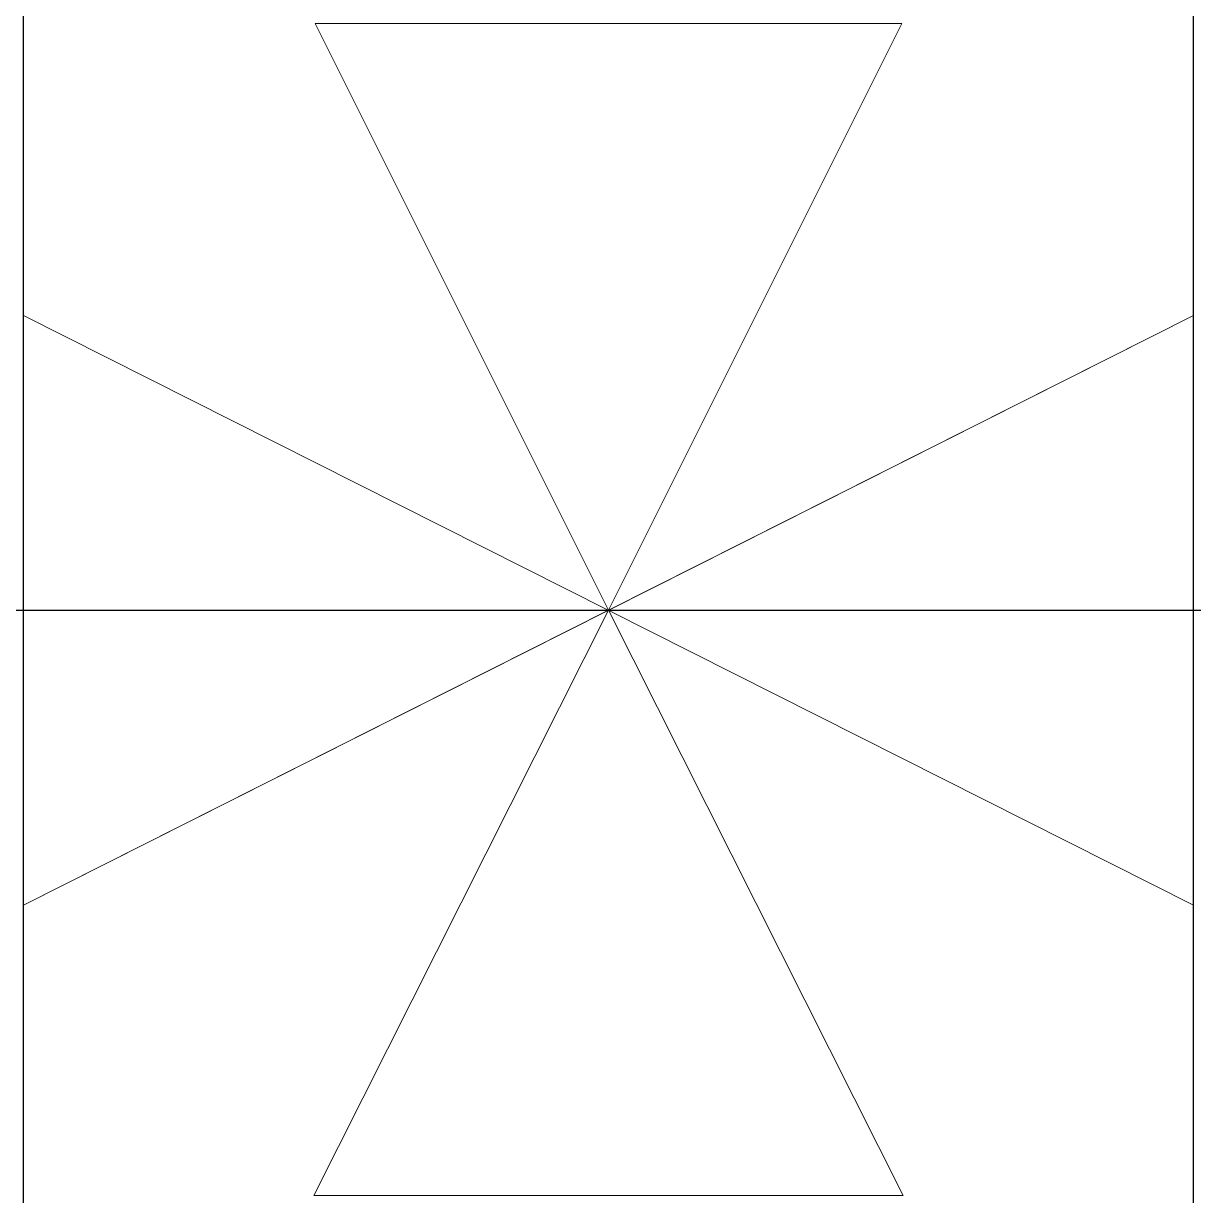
# Model space of a CAD drawing. Header units: metres. Extents: x -0.00399 to 0.00399, y -0.00399 to 0.004.
import ezdxf

# ---------------------------------------------------------------- set-up
doc = ezdxf.new("R2010")
doc.units = ezdxf.units.M
doc.header["$PDMODE"] = 2
doc.layers.add('Level 7', color=7, linetype='Continuous')

# ---------------------------------------------------------------- blocks, each defined once
blk = doc.blocks.new('01004C2')
at = {"layer": 'Level 7', "color": 2, "linetype": 'Continuous', "lineweight": 13, "flags": 128}
for points in [[(-0.00399, 0.00201), (-0.00399, -0.00201), (0.00399, 0.00201), (0.00399, -0.00201), (-0.00399, 0.00201)], [(0, 0), (-0.00399, -0.00201), (-0.00399, 0.00201), (0.00399, -0.00201), (0.00399, 0.00201), (0, 0), (-0.00201, -0.00399), (0.00201, -0.00399), (0, 0)], [(-0.00201, -0.00399), (0.00201, -0.00399), (0, 0), (-0.00201, -0.00399)]]:
    blk.add_lwpolyline(points, dxfattribs=at)
blk = doc.blocks.new('HALF VLAVE (OPEN)2')
at = {"layer": 'Level 7', "color": 2, "linetype": 'Continuous', "lineweight": 13}
for p, q in [((0, 0), (-0.002, 0.004)), ((-0.002, 0.004), (0.002, 0.004)), ((0.002, 0.004), (0, 0))]:
    blk.add_line(p, q, dxfattribs=at)
blk = doc.blocks.new('FOUR-WAY VALVE')
at = {"color": 9, "linetype": 'Continuous', "lineweight": 0, "true_color": 0xc8c8c8}
for name in ['HALF VLAVE (OPEN)2', '01004C2']:
    blk.add_blockref(name, (0, 0), dxfattribs=at)

msp = doc.modelspace()

# ---------------------------------------------------------------- linework, layer by layer
for p in [(-0.00399, 0), (0.00399, 0)]:
    msp.add_point(p)

# ---------------------------------------------------------------- block references
msp.add_blockref('FOUR-WAY VALVE', (0, 0))

doc.saveas('drawing.dxf')
